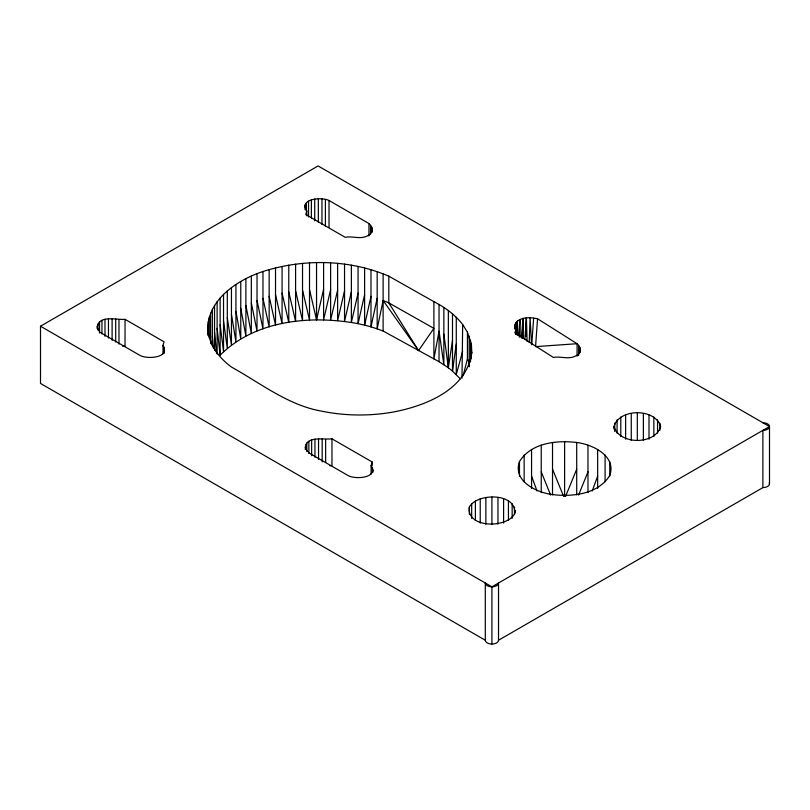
<?xml version="1.0" encoding="UTF-8"?>
<svg xmlns="http://www.w3.org/2000/svg" width="810" height="810" viewBox="0 0 810 810"><rect width="100%" height="100%" fill="white"/><g stroke="black" fill="none" stroke-linecap="round" stroke-linejoin="round"><path stroke-width="1.21" d="M515.606 334.307L515.666 323.008C520.881 316.558 530.236 317.297 537.546 318.775L577.085 343.713C581.145 346.882 581.702 353.241 576.416 355.539C569.217 360.096 560.986 355.975 553.341 357.423L514.836 332.849L516.122 329.194L514.866 325.063L515.666 323.008L515.494 327.969M514.785 328.819L514.866 325.063M461.983 378.128L462.662 324.526C455.078 314.695 444.892 307.263 433.897 301.664L388.82 276.18C351.348 260.111 308.215 258.694 269.153 269.649C239.476 277.739 203.715 300.044 207.968 335.451M519.271 337.082L519.838 319.575L520.172 337M516.881 334.884L517.357 321.125L517.479 335.016M522.247 338.317L522.926 318.441L523.442 338.529M525.781 336.444L526.419 317.803L527.087 341.375M529.224 342.559L530.074 317.712L531.522 343.572M515.231 329.062L515.666 323.008M515.778 334.034L516.122 329.194M516.405 334.449L517.357 321.125M518.714 335.32L519.838 319.575M521.539 337.821L522.926 318.441M524.86 339.603L526.419 317.803M531.745 344.817L533.648 318.178M537.546 318.775L535.562 346.629L577.085 343.713L577.085 356.157M471.835 352.279C466.884 390.298 424.055 406.6 391.017 412.432C368.104 416.198 344.493 415.824 321.732 411.166C288.016 405.283 260.607 383.181 231.447 367.041C219.338 358.091 208.858 344.949 207.968 329.386M305.319 449.621C304.398 435.071 323.403 440.022 331.968 438.797L372.195 462.004L372.195 465.649M456.273 343.987L452.496 371.081L460.303 378.837M452.496 313.845L452.496 371.081L448.355 367.791L452.496 340.554M306.777 210.995L305.775 214.539L345.161 237.279C352.816 235.771 361.078 239.942 368.287 235.376C373.572 233.067 373.015 226.719 368.955 223.54L329.022 200.495C321.864 196.79 298.657 198.531 306.777 210.995L306.777 215.845M383.12 300.5L418.557 350.588L433.897 328.384L388.82 302.889L383.12 300.5L377.166 328.85L383.12 331.027L439.04 361.695L448.355 367.791L448.355 310.554M377.166 298.323L370.99 326.886L377.166 328.85L377.166 271.613M370.99 296.359L364.611 325.154L370.99 326.886L370.99 269.649M364.611 294.627L358.06 323.656C311.141 314.989 255.464 319.869 220.138 355.185L217.131 328.344M372.195 462.004L371.122 465.588C378.584 478.194 355.55 479.52 348.401 475.743L309.309 453.154L305.998 449.267L305.319 447.191M469.344 507.019C466.084 528.191 506.493 528.555 514.482 513.996C517.742 492.824 477.333 492.45 469.344 507.019L469.344 514.299M519.473 461.548C512.517 481.11 536.686 492.612 552.521 494.596C572.629 496.975 598.053 494.282 609.758 475.521C616.714 455.949 592.545 444.447 576.71 442.473C556.591 440.093 531.168 442.786 519.473 461.548L519.473 476.118M613.95 426.556C619.427 408.078 655.209 408.078 660.687 426.556C655.209 445.044 619.427 445.044 613.95 426.556L613.95 428.986M358.06 293.129L351.368 322.4L351.368 265.164M309.511 289.585L316.548 319.859L323.595 289.332M351.368 291.873L344.544 321.388L344.544 264.151M330.622 289.585L323.595 319.859L323.595 262.622M337.618 290.101L330.622 320.112L330.622 262.875M344.544 290.861L337.618 320.628L337.618 263.392M463.148 375.749L467.431 358.891L467.431 332.181L462.662 324.526M462.662 351.236L456.273 374.514L456.273 317.277M162.992 353.919L162.992 345.414L164.065 341.83L125.034 319.322C116.367 320.203 97.676 314.189 97.2 328.465M592.191 490.992L597.658 476.169M578.583 495.072L587.979 471.876M565.542 496.51L576.71 469.182M769.277 482.811A6.612 3.817 0 0 1 762.888 487.61L498.525 640.244A6.612 3.817 0 0 1 491.913 644.061A6.612 3.817 0 0 1 485.301 640.244L40.5 383.444L40.5 326.207L318.087 165.939L769.5 426.556L769.5 483.793M40.5 326.207L491.913 586.825L769.5 426.556A6.612 3.817 0 0 0 762.888 422.739M329.862 465.75L331.968 465.507L331.968 438.797M122.614 346.245L125.034 346.032L125.034 319.322M162.992 345.414C170.444 358.02 147.42 359.346 140.272 355.57L99.984 332.292L97.443 328.151L97.2 326.045M418.557 350.588L388.82 302.889L388.82 276.18M467.431 332.181L471.39 344.149L471.835 353.069M467.431 358.891L469.192 362.829L469.284 366.535M552.521 469.182L563.679 496.51M541.242 471.876L550.638 495.072M531.562 476.169L537.04 490.992M302.525 290.101L309.511 320.112L309.511 262.875M295.599 290.861L302.525 320.628L302.525 263.392M288.775 291.873L295.599 321.388L295.599 264.151M282.072 293.129L288.775 322.4L288.775 265.164M275.522 294.627L282.072 323.656L282.072 266.419M269.153 296.359L275.522 325.154L275.522 267.918M262.977 298.323L269.153 326.886L269.153 269.649M257.023 300.5L262.977 328.85L262.977 271.613M251.323 302.889L257.023 331.027L257.023 273.79M245.896 305.481L251.323 333.416L251.323 276.18M240.762 308.266L245.896 336.008L245.896 278.772M235.933 311.232L240.762 338.793L240.762 281.556M231.447 314.371L235.933 341.759L235.933 284.523M227.306 317.662L231.447 344.898L231.447 287.661M223.53 321.094L227.306 348.189L227.306 290.952M443.86 334.125L448.355 367.791M220.138 324.658L223.53 351.621L223.53 294.384M214.539 332.12L216.543 352.785M212.362 335.988L213.354 348.108M210.61 339.937L210.853 343.561M762.888 487.61L762.888 430.373A6.612 3.817 0 0 0 769.5 426.556M659.887 423.063L659.887 430.353M657.548 419.813L657.548 433.168M653.842 417.018L653.842 436.448M649.002 414.872L649.002 439.162M643.363 413.525L643.363 440.235M637.318 413.07L637.318 440.448M631.263 413.525L631.263 440.235M625.634 414.872L625.634 439.162M620.794 417.018L620.794 436.448M617.078 419.813L617.078 433.168M614.739 423.063L614.739 431.568M609.758 461.548L609.758 476.118M605.09 455.038L605.09 481.758M597.658 449.459L597.658 488.379M587.979 445.166L587.979 492.632M580.051 347.723L580.051 352.583M578.644 345.769L578.644 355.489M576.71 442.473L576.71 494.829M564.611 441.551L564.611 496.297M552.521 442.473L552.521 494.829M541.242 445.166L541.242 492.632M531.562 449.459L531.562 488.379M524.141 455.038L524.141 481.758M515.281 510.502L515.281 512.933M514.482 507.019L514.482 514.299M512.153 503.759L512.153 518.329M508.437 500.965L508.437 520.395M503.597 498.828L503.597 523.108M498.525 640.244L498.525 583.008A6.612 3.817 0 0 1 491.913 586.825A6.612 3.817 0 0 1 485.301 583.008L485.301 640.244M497.958 497.472L497.958 524.192M491.913 497.016L491.913 524.394M491.913 586.825L491.913 644.061M485.868 497.472L485.868 524.192M480.229 498.828L480.229 523.108M475.389 500.965L475.389 520.395M471.673 503.759L471.673 518.329M471.39 344.149L471.39 358.769M470.509 340.109L470.509 361.969M469.192 336.12L469.192 362.829M469.192 364.368L469.192 366.798M443.86 307.415L443.86 364.652L439.04 331.168L433.897 358.911L433.897 301.664M439.04 304.449L439.04 361.695M383.12 273.79L383.12 331.027M372.995 469.638L372.995 472.068M372.519 467.542L372.519 472.392M371.922 227.549L371.922 232.409M371.122 465.588L371.122 474.083M370.514 225.605L370.514 234.1M368.955 223.54L368.955 235.983M364.611 267.918L364.611 325.154L358.06 323.656L358.06 266.419M329.022 200.495L329.022 227.205M325.64 439.516L325.64 462.581M325.397 199.635L325.397 226.344M322.188 438.817L322.188 461.882M321.975 198.885L321.975 224.38M318.543 438.656L318.543 459.3M318.33 198.663L318.33 222.304M316.548 262.622L316.548 319.859M314.948 439.05L314.948 457.265M314.725 198.997L314.725 220.846M311.647 439.962L311.647 455.746M311.374 199.857L311.374 218.072M308.873 441.349L308.873 453.489M308.539 201.194L308.539 216.969M306.808 443.09L306.808 451.585M306.393 202.905L306.393 211.4M305.593 445.085L305.593 448.73M305.087 204.879L305.087 209.729M220.138 297.948L220.138 355.185M217.131 301.634L217.131 353.98M214.539 305.41L214.539 350.436M212.362 309.278L212.362 345.759M210.61 313.217L210.61 343.592M209.294 317.216L209.294 337.861M208.403 321.256L208.403 334.611M164.389 347.368L164.389 353.241M118.979 319.839L118.979 344.118M115.698 318.907L115.698 341.972M112.104 318.492L112.104 340.352M108.459 318.634L108.459 338.053M104.986 319.312L104.986 336.312M101.949 320.487L101.949 333.841M99.529 322.076L99.529 333.001M97.909 323.97L97.909 330.034"/></g></svg>
